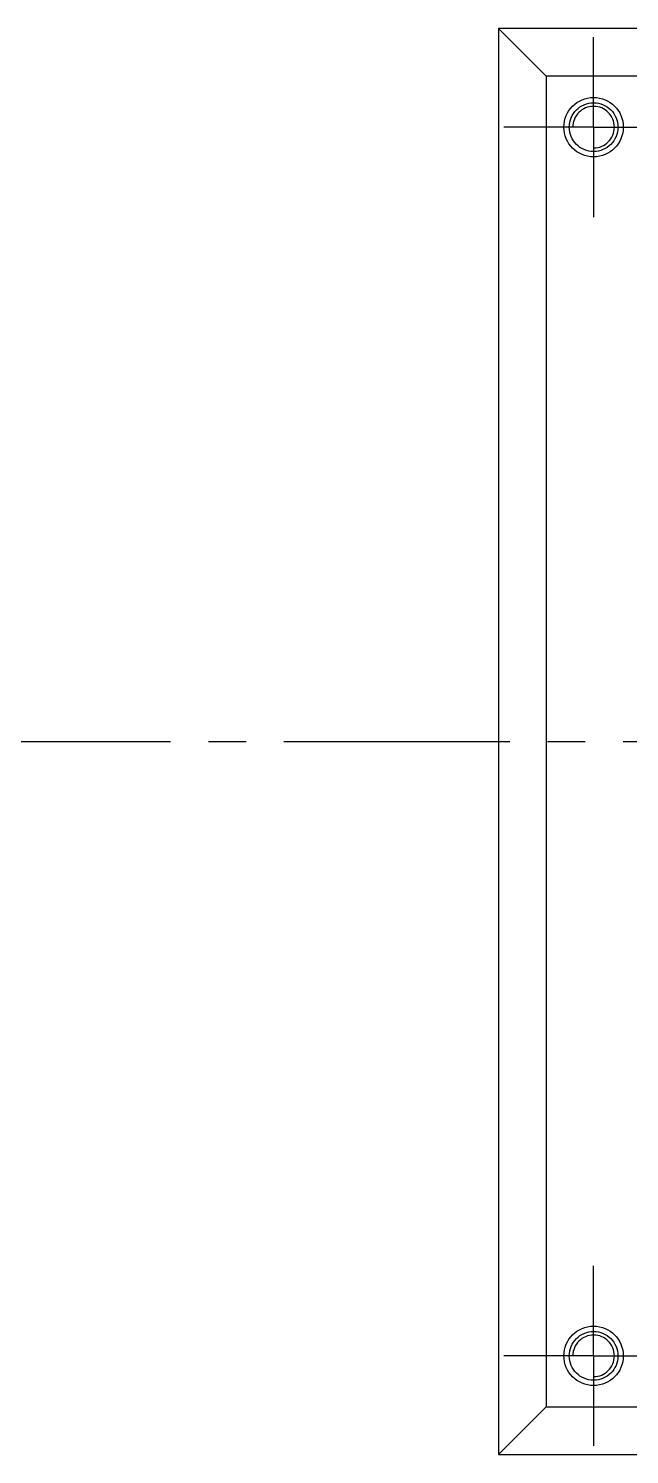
# Model space of a CAD drawing. Header units: millimetres. Extents: x -8980 to 16421, y 0 to 6237.
# Drawn here: x -6058.1 to -6007.4, y 3362.3 to 3482.3 of the extents above; entities that cross this region are included whole.
import ezdxf

# ---------------------------------------------------------------- set-up
doc = ezdxf.new("R2010")
doc.units = ezdxf.units.MM
doc.linetypes.add('CENTER2', pattern=[28.575, 19.05, -3.175, 3.175, -3.175])
doc.linetypes.add('HIDDEN2', pattern=[4.7625, 3.175, -1.5875])
for name, color, linetype in [('CE', 7, 'CENTER2'), ('D-HANDLE', 3, 'Continuous'), ('HI', 2, 'HIDDEN2')]:
    doc.layers.add(name, color=color, linetype=linetype)

# ---------------------------------------------------------------- blocks, each defined once
blk = doc.blocks.new('A$C42FF6926')
at = {"layer": 'CE', "ltscale": 15}
for p, q in [((-45, 51.7), (-45, 59.27)), ((45, 51.7), (45, 59.27)), ((-45, 51.7), (-52.57, 51.7)), ((-45, 51.7), (-45, 44.13)), ((-45, 51.7), (-37.43, 51.7)), ((45, 51.7), (37.43, 51.7)), ((45, 51.7), (45, 44.13)), ((45, 51.7), (52.57, 51.7)), ((-45, -51.7), (-45, -44.13)), ((45, -51.7), (45, -44.13)), ((-45, -51.7), (-52.57, -51.7)), ((-45, -51.7), (-45, -59.27)), ((-45, -51.7), (-37.43, -51.7)), ((45, -51.7), (37.43, -51.7)), ((45, -51.7), (45, -59.27)), ((45, -51.7), (52.57, -51.7))]:
    blk.add_line(p, q, dxfattribs=at)
at = {"layer": 'D-HANDLE', "ltscale": 15}
for p, q in [((-39, -46), (-39, 46)), ((-39, 46), (39, 46)), ((39, 46), (39, -46)), ((39, -46), (-39, -46))]:
    blk.add_line(p, q, dxfattribs=at)
for centre in [(-45, 51.7), (45, 51.7), (-45, -51.7), (45, -51.7)]:
    blk.add_circle(centre, 2.5, dxfattribs=at)

msp = doc.modelspace()

# ---------------------------------------------------------------- linework, layer by layer
at = {"color": 1, "linetype": 'CENTER2'}
msp.add_line((-6236.583, 3422.348, 0), (-5913.462, 3422.348, 0), dxfattribs=at)
at = {"layer": 'CE', "ltscale": 15}
for p, q in [((-6010.462, 3474.048, 0), (-6010.462, 3479.198, 0)), ((-6010.462, 3474.048, 0), (-6015.613, 3474.048, 0)), ((-6010.462, 3474.048, 0), (-6005.312, 3474.048, 0)), ((-6010.462, 3474.048, 0), (-6010.462, 3468.898, 0)), ((-6010.462, 3370.648, 0), (-6010.462, 3375.798, 0)), ((-6010.462, 3370.648, 0), (-6015.613, 3370.648, 0)), ((-6010.462, 3370.648, 0), (-6005.312, 3370.648, 0)), ((-6010.462, 3370.648, 0), (-6010.462, 3365.498, 0))]:
    msp.add_line(p, q, dxfattribs=at)
at = {"layer": 'D-HANDLE', "ltscale": 15}
for p, q in [((-6018.462, 3482.348, 0), (-6018.462, 3362.348, 0)), ((-6014.462, 3478.348, 0), (-6018.462, 3482.348, 0)), ((-5912.462, 3482.348, 0), (-6018.462, 3482.348, 0)), ((-6014.462, 3478.348, 0), (-6014.462, 3366.348, 0)), ((-5916.462, 3478.348, 0), (-6014.462, 3478.348, 0)), ((-6014.462, 3366.348, 0), (-6018.462, 3362.348, 0)), ((-6014.462, 3366.348, 0), (-5916.462, 3366.348, 0)), ((-6018.462, 3362.348, 0), (-5912.462, 3362.348, 0))]:
    msp.add_line(p, q, dxfattribs=at)
at = {"layer": 'HI', "ltscale": 15}
for centre in [(-6010.462, 3474.048, 0), (-6010.462, 3370.648, 0)]:
    msp.add_circle(centre, 2.05, dxfattribs=at)
for centre in [(-6010.462, 3474.048, 0), (-6010.462, 3370.648, 0)]:
    msp.add_arc(centre, 1.75, 270, 180, dxfattribs=at)

# ---------------------------------------------------------------- block references
msp.add_blockref('A$C42FF6926', (-5965.462, 3422.348, 0))

doc.saveas('drawing.dxf')
